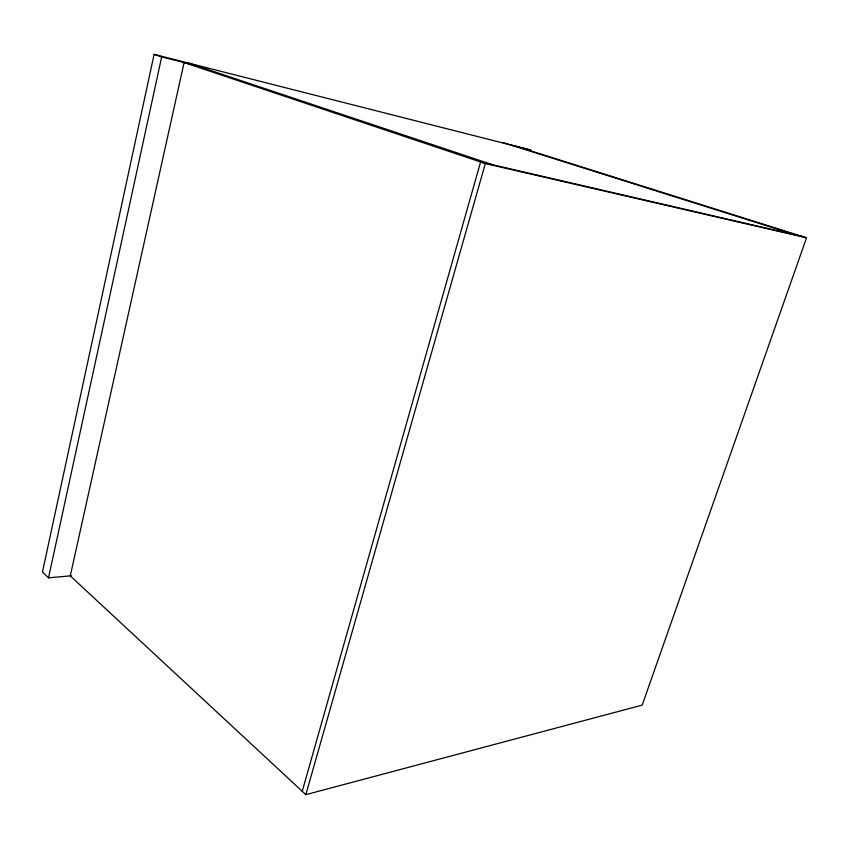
<?xml version="1.0" encoding="UTF-8"?>
<svg xmlns="http://www.w3.org/2000/svg" width="849" height="849" viewBox="0 0 849 849"><rect width="100%" height="100%" fill="white"/><g stroke="black" fill="none" stroke-linecap="round" stroke-linejoin="round"><path stroke-width="1.27" d="M510.663 144.988L530.89 150.093L154.104 54.347L42.45 572.035L48.52 577.829L71.528 575.781M48.52 577.829L161.681 56.904L154.104 54.347M302.233 791.31L480.598 161.979L802.294 236.457M305.831 794.653L485.32 163.56L806.55 237.794L642.184 705.126L305.831 794.653L70.276 575.887L184.095 62.561L485.32 163.56M161.681 56.904L195.886 65.532M517.826 146.792L806.55 237.794M502.863 142.526L795.8 234.95M188.234 62.975L492.675 164.77"/></g></svg>
